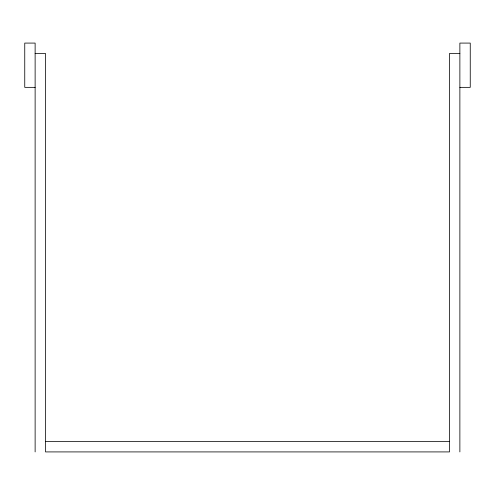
<?xml version="1.0" encoding="UTF-8"?>
<svg xmlns="http://www.w3.org/2000/svg" width="495" height="495" viewBox="0 0 495 495"><rect width="100%" height="100%" fill="white"/><g stroke="black" fill="none" stroke-linecap="round" stroke-linejoin="round"><path stroke-width="0.74" d="M35.126 53.46L45.503 53.46L45.503 451.916L449.497 451.916L449.497 53.46L459.874 53.46M35.126 87.355L24.75 87.355L24.75 43.084L35.126 43.084L35.126 451.916M459.874 87.355L470.25 87.355L470.25 43.084L459.874 43.084L459.874 451.916M45.503 441.54L449.497 441.54"/></g></svg>
